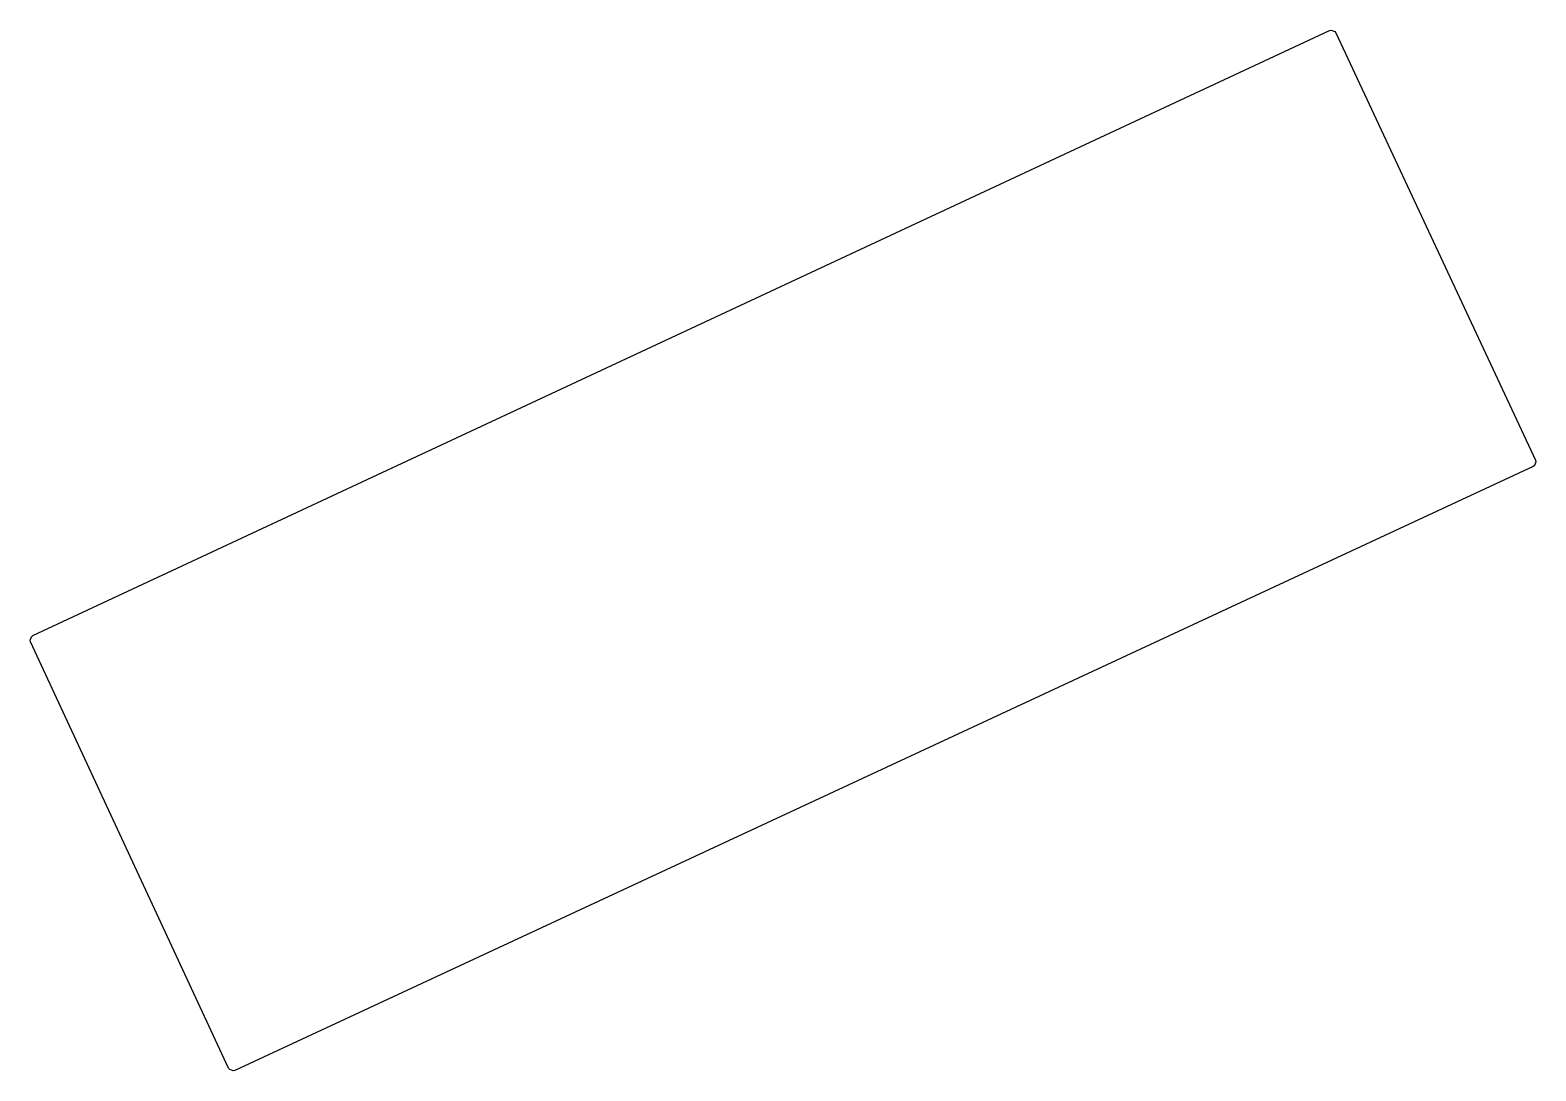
# Model space of a CAD drawing. Extents: x 142.9 to 150.82, y -96.72 to -91.24.
import ezdxf

# ---------------------------------------------------------------- set-up
doc = ezdxf.new("R2010")
doc.units = 0
doc.layers.add('BLACK', color=7, linetype='CONTINUOUS')

msp = doc.modelspace()

# ---------------------------------------------------------------- linework, layer by layer
at = {"layer": 'BLACK', "linetype": 'CONTINUOUS'}
for p, q in [((142.917466, -94.431024), (149.737193, -91.246799)), ((149.737193, -91.246799), (149.746667, -91.244475)), ((149.746667, -91.244475), (149.746668, -91.244475)), ((149.746668, -91.244475), (149.764651, -91.251011)), ((149.764651, -91.251011), (149.770423, -91.258875)), ((149.770423, -91.258875), (150.820365, -93.507813)), ((150.819438, -93.526226), (150.816152, -93.53527)), ((150.822689, -93.517315), (150.819438, -93.526226)), ((150.820365, -93.507813), (150.822688, -93.517287)), ((150.822688, -93.517287), (150.822682, -93.517301)), ((150.822682, -93.517301), (150.822689, -93.517315)), ((150.808263, -93.541053), (143.980341, -96.71954)), ((150.816133, -93.535291), (150.808263, -93.541053)), ((150.816138, -93.535276), (150.816133, -93.535291)), ((150.816152, -93.53527), (150.816138, -93.535276)), ((142.903065, -94.454727), (142.906328, -94.445804)), ((142.903073, -94.454761), (142.903065, -94.454727)), ((142.903067, -94.454779), (142.903073, -94.454761)), ((142.903089, -94.454826), (142.903067, -94.454779)), ((142.905369, -94.464206), (142.903089, -94.454826)), ((143.947116, -96.707405), (142.905369, -94.464206)), ((142.906328, -94.445804), (142.909603, -94.436795)), ((142.909603, -94.436795), (142.909631, -94.436773)), ((142.909631, -94.436773), (142.909638, -94.436757)), ((142.909638, -94.436757), (142.909683, -94.436735)), ((142.909683, -94.436735), (142.917466, -94.431024)), ((143.952871, -96.71528), (143.947116, -96.707405)), ((143.952882, -96.715284), (143.952871, -96.71528)), ((143.952888, -96.715296), (143.952882, -96.715284)), ((143.962048, -96.718637), (143.952888, -96.715296)), ((143.970841, -96.721853), (143.962048, -96.718637)), ((143.970852, -96.721847), (143.970841, -96.721853)), ((143.970864, -96.721852), (143.970852, -96.721847)), ((143.980341, -96.71954), (143.970864, -96.721852))]:
    msp.add_line(p, q, dxfattribs=at)

doc.saveas('drawing.dxf')
